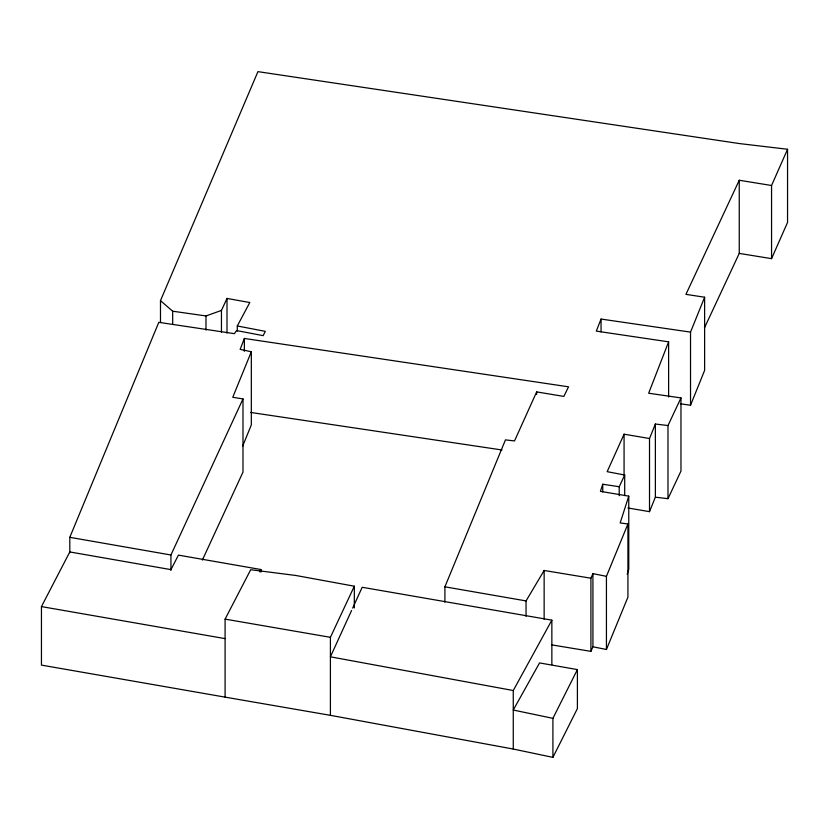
<?xml version="1.0" encoding="UTF-8"?>
<svg xmlns="http://www.w3.org/2000/svg" width="829" height="829" viewBox="0 0 829 829"><rect width="100%" height="100%" fill="white"/><g stroke="black" fill="none" stroke-linecap="round" stroke-linejoin="round"><path stroke-width="1.24" d="M160.484 322.45L160.484 300.637L257.933 71.636L739.095 143.531L787.55 149.261L771.561 185.499L739.25 180.256L685.935 294.357L704.619 297.228L690.526 332.118L601.056 319.051L596.3 331.113L668.62 341.838L648.661 393.226L680.972 397.92L667.987 425.536L655.366 424.033L649.511 438.52L624.071 434.189L607.17 471.67L624.703 475.027L619.211 486.727L602.745 484.229L600.414 491.359L628.765 496.146L620.165 522.933L627.926 524.001L627.926 597.149L606.434 649.48L592.922 646.796L590.911 651.366L551.731 644.879M627.201 574.165L628.765 569.295L628.765 496.146M444.904 602.217L444.904 586.818L505.452 439.888L514.529 440.924L536.653 391.889L563.834 396.428L568.539 386.822L244.368 338.46L240.141 349.372L251.332 351.745L251.332 424.894L242.534 446.458M680.298 403.775L690.526 405.267L704.619 370.366L704.619 297.228M627.885 507.98L649.511 511.659L655.366 497.182L655.366 424.033M251.332 351.745L232.752 397.278L242.99 398.925L242.99 472.074L202.359 560.083M606.434 649.48L606.434 576.331L627.926 524.001M69.802 552.715L69.802 537.316L158.795 322.336L234.389 333.672L236.607 330.564L263.156 335.652L265.321 331.362L237.291 325.963L237.291 331.103M590.911 651.366L590.911 578.217L592.922 573.647L606.434 576.331M704.432 327.921L739.25 253.405L771.561 258.648L787.55 222.41L787.55 149.261M351.6 610.455L330.408 656.817L513.265 690.526L551.855 620.154L362.19 587.274L352.657 608.134M170.94 570.393L170.94 554.995L242.99 398.925M221.457 332.232L221.457 310.419L227.001 298.44L249.798 302.523L237.291 325.963M330.408 715.334L330.408 637.314L354.325 586.207L295.839 575.481L250.7 569.72L225.094 619.118L225.094 697.137L330.408 715.334L513.265 749.043L552.912 757.364L577.399 708.598L577.399 669.594L539.555 662.92L513.265 710.028L552.912 718.349L577.399 669.594M655.366 497.182L667.987 498.675L680.972 471.069L680.972 397.92M225.094 697.137L41.45 665.107L41.45 606.59L69.802 551.948L170.94 569.627L178.432 555.119L260.938 569.533L260.938 572.083M259.767 571.803L260.938 569.533M526.042 616.32L526.042 600.921L544.145 570.476L590.911 578.217M160.484 300.637L172.681 311.217L205.986 315.942L221.457 310.419M250.513 412.417L502.042 449.992M444.904 586.818L526.042 600.921M225.094 619.118L330.408 637.314M69.802 537.316L170.94 554.995M41.45 606.59L225.094 638.62M771.561 185.499L771.561 258.648M739.25 180.256L739.25 253.405M690.526 332.118L690.526 405.267M668.62 341.838L668.62 397.018M667.987 425.536L667.987 498.675M649.511 438.52L649.511 511.659M624.703 475.027L624.703 495.555M624.071 434.189L624.071 475.255M619.211 486.727L619.211 495.711M602.745 484.229L602.745 491.929M601.056 319.051L601.056 331.88M592.922 573.647L592.922 646.796M552.912 718.349L552.912 757.364M551.855 620.154L551.855 664.682M544.145 570.476L544.145 619.242M536.653 391.889L536.653 394.449M513.265 690.526L513.265 749.043M354.325 586.207L354.325 607.947M244.368 338.46L244.368 351.289M227.001 298.44L227.001 333.092M205.986 315.942L205.986 330.056M172.681 311.217L172.681 324.046"/></g></svg>
